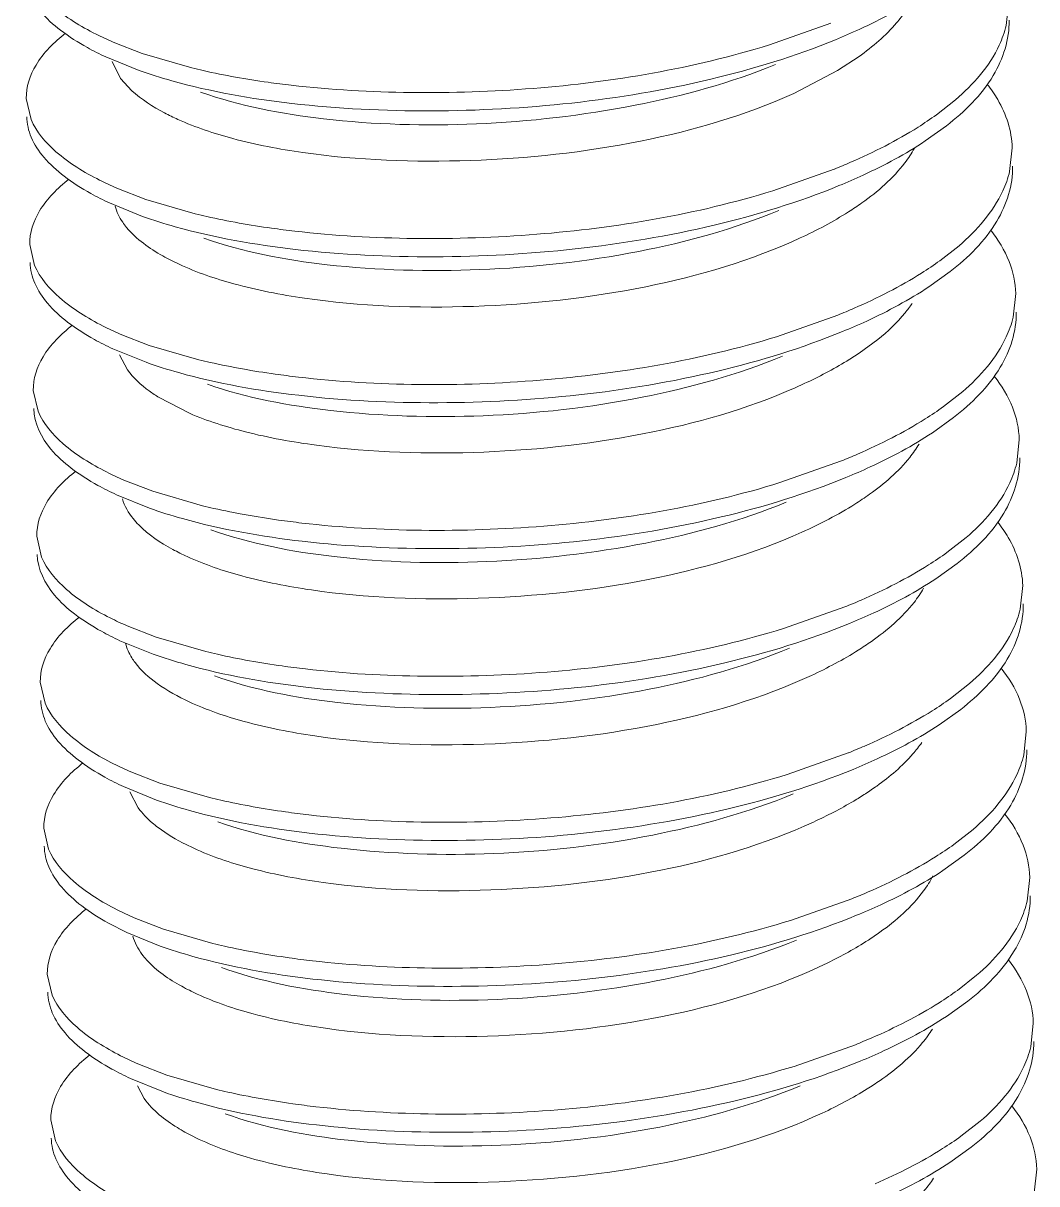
# Model space of a CAD drawing. Header units: millimetres. Extents: x 1991 to 2585, y -545 to -125.
# Drawn here: x 2501.434 to 2504.008, y -272.286 to -269.339 of the extents above; entities that cross this region are included whole.
import ezdxf

# ---------------------------------------------------------------- set-up
doc = ezdxf.new("R2010")
doc.units = ezdxf.units.MM
doc.header["$LTSCALE"] = 0.1
doc.layers.get('0').update_dxf_attribs({"lineweight": 13})

msp = doc.modelspace()

# ---------------------------------------------------------------- linework, layer by layer
at = {"color": 7, "linetype": 'Continuous'}
for p, q in [((2503.9366, -269.285), (2503.9301, -269.3451)), ((2503.4849, -269.3393), (2503.3292, -269.3943)), ((2501.7365, -269.4162), (2501.6627, -269.3876)), ((2501.644, -269.425), (2501.7282, -269.4592)), ((2501.6815, -269.4793), (2501.6598, -269.4368)), ((2501.8624, -269.4528), (2501.7365, -269.4162)), ((2503.5566, -269.4239), (2503.5022, -269.4595)), ((2503.5022, -269.4595), (2503.3908, -269.5175)), ((2501.7103, -269.5108), (2501.6815, -269.4793)), ((2501.454, -269.5837), (2501.4419, -269.5305)), ((2503.8017, -269.5337), (2503.753, -269.5718)), ((2503.7249, -269.6383), (2503.779, -269.5995)), ((2503.9456, -269.6555), (2503.9391, -269.7156)), ((2503.4938, -269.7098), (2503.338, -269.7647)), ((2501.7454, -269.7867), (2501.6716, -269.7581)), ((2501.8712, -269.8233), (2501.7454, -269.7867)), ((2501.6529, -269.7955), (2501.7371, -269.8297)), ((2501.4629, -269.9542), (2501.4508, -269.9009)), ((2503.8106, -269.9041), (2503.7619, -269.9423)), ((2503.7338, -270.0087), (2503.7879, -269.9699)), ((2503.9545, -270.0259), (2503.948, -270.086)), ((2503.5027, -270.0802), (2503.347, -270.1352)), ((2501.7543, -270.1572), (2501.6805, -270.1286)), ((2503.6045, -270.1423), (2503.5566, -270.1772)), ((2501.6618, -270.1659), (2501.746, -270.2001)), ((2501.8801, -270.1937), (2501.7543, -270.1572)), ((2501.6986, -270.2192), (2501.6788, -270.1815)), ((2501.4718, -270.3246), (2501.4597, -270.2714)), ((2501.8563, -270.3295), (2501.7791, -270.2897)), ((2503.8198, -270.2746), (2503.771, -270.3128)), ((2503.7428, -270.3792), (2503.7968, -270.3404)), ((2503.9634, -270.3964), (2503.9569, -270.4565)), ((2503.5117, -270.4507), (2503.3559, -270.5057)), ((2501.7633, -270.5276), (2501.6894, -270.499)), ((2501.8891, -270.5642), (2501.7633, -270.5276)), ((2501.6707, -270.5364), (2501.7549, -270.5706)), ((2501.4807, -270.6951), (2501.4686, -270.6418)), ((2503.8284, -270.6451), (2503.7798, -270.6832)), ((2503.7517, -270.7497), (2503.8057, -270.7108)), ((2503.9723, -270.7668), (2503.9659, -270.827)), ((2503.5206, -270.8212), (2503.3648, -270.8761)), ((2501.7721, -270.8981), (2501.6984, -270.8695)), ((2501.6796, -270.9069), (2501.7638, -270.9411)), ((2501.8979, -270.9346), (2501.7721, -270.8981)), ((2501.4896, -271.0655), (2501.4775, -271.0123)), ((2503.8373, -271.0155), (2503.7887, -271.0536)), ((2503.7605, -271.1201), (2503.8147, -271.0813)), ((2503.9813, -271.1373), (2503.9748, -271.1974)), ((2503.5294, -271.1916), (2503.3737, -271.2466)), ((2501.781, -271.2685), (2501.7073, -271.2399)), ((2501.6885, -271.2773), (2501.7727, -271.3115)), ((2501.7261, -271.3316), (2501.7049, -271.2907)), ((2501.9069, -271.3051), (2501.781, -271.2685)), ((2501.4985, -271.436), (2501.4865, -271.3827)), ((2503.8462, -271.386), (2503.7976, -271.4241)), ((2503.7695, -271.4906), (2503.8236, -271.4518)), ((2503.9901, -271.5078), (2503.9836, -271.5679)), ((2503.5384, -271.5621), (2503.3826, -271.617)), ((2501.79, -271.639), (2501.7162, -271.6104)), ((2501.6506, -271.624), (2501.6975, -271.6478)), ((2501.6975, -271.6478), (2501.7816, -271.682)), ((2501.9158, -271.6755), (2501.79, -271.639)), ((2501.5075, -271.8064), (2501.4954, -271.7532)), ((2503.8551, -271.7564), (2503.8065, -271.7946)), ((2503.7784, -271.861), (2503.8327, -271.8223)), ((2503.9991, -271.8782), (2503.9926, -271.9383)), ((2503.5473, -271.9325), (2503.3915, -271.9875)), ((2501.7989, -272.0095), (2501.7251, -271.9808)), ((2501.7064, -272.0182), (2501.7905, -272.0524)), ((2501.9247, -272.046), (2501.7989, -272.0095)), ((2501.7416, -272.0693), (2501.7245, -272.0368)), ((2501.5163, -272.1769), (2501.5043, -272.1237)), ((2503.8641, -272.1269), (2503.8154, -272.165)), ((2503.7873, -272.2315), (2503.8414, -272.1927)), ((2504.008, -272.2487), (2504.0015, -272.3088))]:
    msp.add_line(p, q, dxfattribs=at)
for centre, radius, start, end in [((2501.9952, -268.623), 0.8338, 243.1942, 246.4942), ((2501.958, -268.7483), 0.746, 241.0676, 245.1063), ((2502.2689, -267.7824), 1.7192, 256.3216, 257.3169), ((2502.873, -268.1686), 1.6616, 291.9419, 293.4915), ((2502.0002, -269.0003), 0.826, 243.2253, 246.5592), ((2501.9651, -269.1214), 0.7429, 241.0928, 245.1502), ((2502.2702, -268.18), 1.691, 256.3513, 257.3644), ((2502.879, -268.5305), 1.6706, 291.9235, 293.4653), ((2502.0024, -269.3857), 0.8096, 243.1701, 246.5728), ((2501.9799, -269.4796), 0.7564, 241.1483, 245.1315), ((2502.2861, -268.5226), 1.7197, 256.3467, 257.3427), ((2502.904, -268.9451), 1.6236, 291.9804, 293.5647), ((2502.018, -269.7432), 0.8242, 243.1628, 246.5019), ((2501.9928, -269.8432), 0.7643, 241.1394, 245.0795), ((2502.2937, -268.9025), 1.7102, 256.3159, 257.3165), ((2502.8996, -269.2797), 1.6619, 291.9402, 293.4895), ((2502.0297, -270.106), 0.8322, 243.2293, 246.5372), ((2501.9971, -270.2236), 0.7534, 241.0842, 245.082), ((2502.2988, -269.2835), 1.6991, 256.3556, 257.3639), ((2502.9068, -269.6443), 1.6679, 291.9203, 293.4647), ((2502.0311, -270.4923), 0.8148, 243.1987, 246.5801), ((2501.9985, -270.6081), 0.7375, 241.0626, 245.1495), ((2503.1597, -270.658), 0.7597, 302.9608, 305.587), ((2502.3135, -269.6311), 1.7226, 256.3465, 257.3407), ((2502.9232, -270.0365), 1.645, 291.962, 293.5264), ((2502.0409, -270.8628), 0.8151, 243.1444, 246.5216), ((2502.3185, -270.0221), 1.7018, 256.3122, 257.3176), ((2502.9236, -270.3845), 1.6689, 291.9456, 293.4882), ((2502.0576, -271.2156), 0.8344, 243.2153, 246.5138), ((2502.0288, -271.3235), 0.7659, 241.1678, 245.1007), ((2502.327, -270.3883), 1.7058, 256.357, 257.3613)]:
    msp.add_arc(centre, radius, start, end, dxfattribs=at)
for points, knots in [([(2501.4341, -269.2061), (2501.4345, -269.224), (2501.4434, -269.262), (2501.478, -269.3137), (2501.5306, -269.3612), (2501.5735, -269.3881), (2501.5971, -269.4012)], [0, 0, 0, 0, 0.202735, 0.429445, 0.694087, 1, 1, 1, 1]), ([(2501.6192, -269.3672), (2501.5799, -269.3473), (2501.5123, -269.3065), (2501.4587, -269.2449), (2501.445, -269.2132)], [0, 0, 0, 0, 0.56087, 1, 1, 1, 1]), ([(2503.4967, -269.3813), (2503.5174, -269.3728), (2503.5929, -269.3399), (2503.666, -269.3009), (2503.716, -269.2678)], [0, 0, 0, 0, 0.271661, 1, 1, 1, 1]), ([(2503.6749, -269.3081), (2503.6678, -269.3187), (2503.6341, -269.3627), (2503.5913, -269.3991), (2503.5566, -269.4239)], [0, 0, 0, 0, 0.230468, 1, 1, 1, 1]), ([(2503.779, -269.5995), (2503.8247, -269.5637), (2503.9033, -269.488), (2503.9388, -269.3802), (2503.9378, -269.3316)], [0, 0, 0, 0, 0.54428, 1, 1, 1, 1]), ([(2503.9301, -269.3451), (2503.9261, -269.3622), (2503.9001, -269.435), (2503.8467, -269.495), (2503.8017, -269.5337)], [0, 0, 0, 0, 0.22802, 1, 1, 1, 1]), ([(2501.4419, -269.5305), (2501.4412, -269.501), (2501.4639, -269.4344), (2501.5126, -269.3877), (2501.5412, -269.365)], [0, 0, 0, 0, 0.446153, 1, 1, 1, 1]), ([(2503.3292, -269.3943), (2503.1348, -269.4542), (2502.8291, -269.5064), (2502.4209, -269.5197), (2502.2158, -269.5084), (2502.115, -269.4968)], [0, 0, 0, 0, 0.498038, 0.751516, 1, 1, 1, 1]), ([(2502.1162, -269.5431), (2502.2333, -269.5566), (2502.471, -269.5678), (2502.8277, -269.5486), (2503.1731, -269.4908), (2503.3943, -269.4234), (2503.4967, -269.3813)], [0, 0, 0, 0, 0.252314, 0.507804, 0.763017, 1, 1, 1, 1]), ([(2501.7282, -269.4592), (2501.7556, -269.469), (2501.8822, -269.5085), (2502.0135, -269.5312), (2502.1162, -269.5431)], [0, 0, 0, 0, 0.220062, 1, 1, 1, 1]), ([(2503.3445, -269.4443), (2503.23, -269.4912), (2502.9782, -269.5596), (2502.5911, -269.6038), (2502.2189, -269.5942), (2501.9848, -269.5496), (2501.8842, -269.5141)], [0, 0, 0, 0, 0.249838, 0.523229, 0.784684, 1, 1, 1, 1]), ([(2502.115, -269.4968), (2502.0953, -269.4945), (2502.0204, -269.485), (2501.9458, -269.4718), (2501.8914, -269.4596)], [0, 0, 0, 0, 0.262083, 1, 1, 1, 1]), ([(2503.8823, -269.4946), (2503.892, -269.5069), (2503.9252, -269.5546), (2503.9446, -269.613), (2503.9456, -269.6555)], [0, 0, 0, 0, 0.269734, 1, 1, 1, 1]), ([(2501.8271, -269.5836), (2501.8155, -269.5783), (2501.7742, -269.5582), (2501.7348, -269.5332), (2501.7103, -269.5108)], [0, 0, 0, 0, 0.277164, 1, 1, 1, 1]), ([(2503.3908, -269.5175), (2503.267, -269.5737), (2502.9945, -269.6529), (2502.5733, -269.6977), (2502.2242, -269.6855), (2501.9767, -269.6386), (2501.872, -269.6038), (2501.8271, -269.5836)], [0, 0, 0, 0, 0.255246, 0.52752, 0.793843, 0.90753, 1, 1, 1, 1]), ([(2501.443, -269.5766), (2501.4434, -269.5945), (2501.4524, -269.6325), (2501.487, -269.6842), (2501.5396, -269.7317), (2501.5824, -269.7586), (2501.606, -269.7717)], [0, 0, 0, 0, 0.202776, 0.429558, 0.694448, 1, 1, 1, 1]), ([(2501.6281, -269.7377), (2501.5888, -269.7178), (2501.5212, -269.677), (2501.4677, -269.6153), (2501.454, -269.5837)], [0, 0, 0, 0, 0.560816, 1, 1, 1, 1]), ([(2503.753, -269.5718), (2503.7378, -269.5828), (2503.6688, -269.6291), (2503.5943, -269.6668), (2503.5353, -269.6924)], [0, 0, 0, 0, 0.225346, 1, 1, 1, 1]), ([(2503.5056, -269.7517), (2503.5263, -269.7432), (2503.6019, -269.7104), (2503.6749, -269.6714), (2503.7249, -269.6383)], [0, 0, 0, 0, 0.271632, 1, 1, 1, 1]), ([(2503.6971, -269.6568), (2503.69, -269.6697), (2503.6543, -269.7236), (2503.6044, -269.7667), (2503.5639, -269.7955)], [0, 0, 0, 0, 0.227704, 1, 1, 1, 1]), ([(2503.7879, -269.9699), (2503.8336, -269.9341), (2503.9122, -269.8584), (2503.9478, -269.7506), (2503.9467, -269.702)], [0, 0, 0, 0, 0.544271, 1, 1, 1, 1]), ([(2503.9391, -269.7156), (2503.935, -269.7326), (2503.9089, -269.8055), (2503.8556, -269.8655), (2503.8106, -269.9041)], [0, 0, 0, 0, 0.228178, 1, 1, 1, 1]), ([(2501.4508, -269.9009), (2501.4501, -269.8714), (2501.4729, -269.8049), (2501.5215, -269.7582), (2501.5501, -269.7354)], [0, 0, 0, 0, 0.446048, 1, 1, 1, 1]), ([(2502.1251, -269.9135), (2502.2422, -269.9271), (2502.48, -269.9382), (2502.8367, -269.919), (2503.1821, -269.8612), (2503.4032, -269.7938), (2503.5056, -269.7517)], [0, 0, 0, 0, 0.252344, 0.50787, 0.763045, 1, 1, 1, 1]), ([(2503.338, -269.7647), (2503.1437, -269.8246), (2502.8379, -269.8765), (2502.4298, -269.8904), (2502.2247, -269.8789), (2502.1239, -269.8672)], [0, 0, 0, 0, 0.498087, 0.751694, 1, 1, 1, 1]), ([(2501.6968, -269.858), (2501.6933, -269.8537), (2501.6808, -269.8372), (2501.6714, -269.8181), (2501.6677, -269.8034)], [0, 0, 0, 0, 0.269067, 1, 1, 1, 1]), ([(2503.3533, -269.8145), (2503.2389, -269.8617), (2502.9873, -269.9313), (2502.5999, -269.9734), (2502.228, -269.9643), (2501.9935, -269.9209), (2501.8931, -269.885)], [0, 0, 0, 0, 0.249945, 0.52331, 0.784664, 1, 1, 1, 1]), ([(2503.5639, -269.7955), (2503.5527, -269.8035), (2503.5027, -269.8369), (2503.4494, -269.865), (2503.4073, -269.8844)], [0, 0, 0, 0, 0.228913, 1, 1, 1, 1]), ([(2501.7371, -269.8297), (2501.7645, -269.8394), (2501.8911, -269.879), (2502.0224, -269.9017), (2502.1251, -269.9135)], [0, 0, 0, 0, 0.219948, 1, 1, 1, 1]), ([(2502.1239, -269.8672), (2502.1043, -269.865), (2502.0293, -269.8554), (2501.9547, -269.8423), (2501.9003, -269.8301)], [0, 0, 0, 0, 0.261945, 1, 1, 1, 1]), ([(2501.83, -269.9513), (2501.8159, -269.9447), (2501.7677, -269.9201), (2501.7216, -269.888), (2501.6968, -269.858)], [0, 0, 0, 0, 0.28507, 1, 1, 1, 1]), ([(2503.891, -269.8651), (2503.9099, -269.889), (2503.9412, -269.9395), (2503.9539, -269.998), (2503.9545, -270.0259)], [0, 0, 0, 0, 0.521922, 1, 1, 1, 1]), ([(2503.4073, -269.8844), (2503.2829, -269.9419), (2503.0076, -270.0228), (2502.5818, -270.0683), (2502.229, -270.0558), (2501.9797, -270.0076), (2501.8747, -269.972), (2501.83, -269.9513)], [0, 0, 0, 0, 0.255095, 0.528192, 0.794953, 0.908255, 1, 1, 1, 1]), ([(2501.4519, -269.947), (2501.4523, -269.9649), (2501.4613, -270.0029), (2501.4959, -270.0547), (2501.5485, -270.1021), (2501.5913, -270.1291), (2501.6149, -270.1422)], [0, 0, 0, 0, 0.202811, 0.42961, 0.694474, 1, 1, 1, 1]), ([(2501.637, -270.1081), (2501.5977, -270.0882), (2501.5302, -270.0473), (2501.4765, -269.9858), (2501.4629, -269.9542)], [0, 0, 0, 0, 0.560644, 1, 1, 1, 1]), ([(2503.7619, -269.9423), (2503.7467, -269.9532), (2503.6777, -269.9995), (2503.6032, -270.0373), (2503.5442, -270.0629)], [0, 0, 0, 0, 0.225389, 1, 1, 1, 1]), ([(2503.5145, -270.1222), (2503.5352, -270.1137), (2503.6108, -270.0809), (2503.6838, -270.0418), (2503.7338, -270.0087)], [0, 0, 0, 0, 0.271783, 1, 1, 1, 1]), ([(2503.6912, -270.0511), (2503.6856, -270.0593), (2503.6604, -270.093), (2503.6296, -270.1222), (2503.6045, -270.1423)], [0, 0, 0, 0, 0.23479, 1, 1, 1, 1]), ([(2503.7968, -270.3404), (2503.8425, -270.3045), (2503.9211, -270.2289), (2503.9567, -270.1211), (2503.9556, -270.0725)], [0, 0, 0, 0, 0.544123, 1, 1, 1, 1]), ([(2503.948, -270.086), (2503.9438, -270.1031), (2503.9175, -270.1757), (2503.8647, -270.236), (2503.8198, -270.2746)], [0, 0, 0, 0, 0.228713, 1, 1, 1, 1]), ([(2501.4597, -270.2714), (2501.459, -270.2419), (2501.4819, -270.1754), (2501.5304, -270.1287), (2501.559, -270.1059)], [0, 0, 0, 0, 0.446283, 1, 1, 1, 1]), ([(2503.347, -270.1352), (2503.1527, -270.1951), (2502.7469, -270.2633), (2502.3363, -270.2611), (2502.1329, -270.2377)], [0, 0, 0, 0, 0.498136, 1, 1, 1, 1]), ([(2502.134, -270.284), (2502.2512, -270.2976), (2502.489, -270.3087), (2502.8457, -270.2895), (2503.1911, -270.2316), (2503.4121, -270.1643), (2503.5145, -270.1222)], [0, 0, 0, 0, 0.252393, 0.508006, 0.763089, 1, 1, 1, 1]), ([(2501.746, -270.2001), (2501.7734, -270.2099), (2501.9, -270.2494), (2502.0313, -270.2722), (2502.134, -270.284)], [0, 0, 0, 0, 0.219993, 1, 1, 1, 1]), ([(2503.3623, -270.1847), (2503.2477, -270.2316), (2502.9962, -270.3014), (2502.6088, -270.3448), (2502.2369, -270.334), (2502.0025, -270.291), (2501.902, -270.2556)], [0, 0, 0, 0, 0.250097, 0.523402, 0.784666, 1, 1, 1, 1]), ([(2502.1329, -270.2377), (2502.1132, -270.2354), (2502.0382, -270.2259), (2501.9636, -270.2127), (2501.9092, -270.2005)], [0, 0, 0, 0, 0.26223, 1, 1, 1, 1]), ([(2503.5566, -270.1772), (2503.5464, -270.184), (2503.5016, -270.2124), (2503.4545, -270.2371), (2503.4176, -270.2542)], [0, 0, 0, 0, 0.232002, 1, 1, 1, 1]), ([(2501.7791, -270.2897), (2501.7707, -270.2844), (2501.741, -270.2646), (2501.7138, -270.2401), (2501.6986, -270.2192)], [0, 0, 0, 0, 0.27829, 1, 1, 1, 1]), ([(2503.9001, -270.2355), (2503.9189, -270.2595), (2503.95, -270.31), (2503.9627, -270.3685), (2503.9634, -270.3964)], [0, 0, 0, 0, 0.521522, 1, 1, 1, 1]), ([(2503.4176, -270.2542), (2503.2956, -270.311), (2503.0254, -270.391), (2502.6066, -270.438), (2502.2578, -270.4278), (2502.0086, -270.3829), (2501.9022, -270.3493), (2501.8563, -270.3295)], [0, 0, 0, 0, 0.253173, 0.52441, 0.791013, 0.905923, 1, 1, 1, 1]), ([(2501.4608, -270.3175), (2501.4617, -270.3549), (2501.4919, -270.4143), (2501.5574, -270.4723), (2501.6002, -270.4995), (2501.6239, -270.5126)], [0, 0, 0, 0, 0.425884, 0.692184, 1, 1, 1, 1]), ([(2503.771, -270.3128), (2503.7558, -270.3237), (2503.6866, -270.3698), (2503.6121, -270.4076), (2503.5531, -270.4333)], [0, 0, 0, 0, 0.225256, 1, 1, 1, 1]), ([(2501.6459, -270.4786), (2501.6066, -270.4587), (2501.539, -270.4179), (2501.4855, -270.3563), (2501.4718, -270.3246)], [0, 0, 0, 0, 0.561052, 1, 1, 1, 1]), ([(2503.5234, -270.4926), (2503.5442, -270.4841), (2503.6197, -270.4513), (2503.6927, -270.4123), (2503.7428, -270.3792)], [0, 0, 0, 0, 0.271961, 1, 1, 1, 1]), ([(2503.709, -270.408), (2503.7019, -270.4197), (2503.6671, -270.4687), (2503.6209, -270.5084), (2503.5834, -270.5352)], [0, 0, 0, 0, 0.228863, 1, 1, 1, 1]), ([(2503.8057, -270.7108), (2503.8515, -270.675), (2503.9299, -270.5994), (2503.9657, -270.4916), (2503.9646, -270.4429)], [0, 0, 0, 0, 0.544127, 1, 1, 1, 1]), ([(2503.9569, -270.4565), (2503.9528, -270.4735), (2503.9268, -270.5464), (2503.8734, -270.6064), (2503.8284, -270.6451)], [0, 0, 0, 0, 0.228009, 1, 1, 1, 1]), ([(2501.4686, -270.6418), (2501.468, -270.6123), (2501.4907, -270.5458), (2501.5393, -270.4991), (2501.5679, -270.4763)], [0, 0, 0, 0, 0.446171, 1, 1, 1, 1]), ([(2502.1429, -270.6545), (2502.2601, -270.668), (2502.4979, -270.6792), (2502.8546, -270.6599), (2503.2, -270.6021), (2503.421, -270.5347), (2503.5234, -270.4926)], [0, 0, 0, 0, 0.252393, 0.508009, 0.763104, 1, 1, 1, 1]), ([(2503.3559, -270.5057), (2503.1616, -270.5655), (2502.8559, -270.6174), (2502.4477, -270.6313), (2502.2425, -270.6198), (2502.1418, -270.6082)], [0, 0, 0, 0, 0.497871, 0.751595, 1, 1, 1, 1]), ([(2501.7275, -270.6131), (2501.7225, -270.608), (2501.705, -270.5886), (2501.6913, -270.5651), (2501.6862, -270.5469)], [0, 0, 0, 0, 0.274926, 1, 1, 1, 1]), ([(2503.3712, -270.5556), (2503.2568, -270.6026), (2503.005, -270.671), (2502.6179, -270.7151), (2502.2456, -270.7056), (2502.0115, -270.661), (2501.911, -270.6255)], [0, 0, 0, 0, 0.249825, 0.52322, 0.784682, 1, 1, 1, 1]), ([(2503.5834, -270.5352), (2503.5712, -270.5439), (2503.5166, -270.5804), (2503.458, -270.6107), (2503.4117, -270.6315)], [0, 0, 0, 0, 0.227164, 1, 1, 1, 1]), ([(2501.7549, -270.5706), (2501.7824, -270.5804), (2501.9089, -270.6199), (2502.0403, -270.6426), (2502.1429, -270.6545)], [0, 0, 0, 0, 0.220165, 1, 1, 1, 1]), ([(2502.1418, -270.6082), (2502.1221, -270.6059), (2502.0471, -270.5963), (2501.9726, -270.5832), (2501.9182, -270.571)], [0, 0, 0, 0, 0.262074, 1, 1, 1, 1]), ([(2501.8509, -270.6936), (2501.8384, -270.6878), (2501.7944, -270.666), (2501.7524, -270.6383), (2501.7275, -270.6131)], [0, 0, 0, 0, 0.280485, 1, 1, 1, 1]), ([(2503.909, -270.606), (2503.9187, -270.6183), (2503.952, -270.666), (2503.9713, -270.7244), (2503.9723, -270.7668)], [0, 0, 0, 0, 0.269697, 1, 1, 1, 1]), ([(2503.4117, -270.6315), (2503.2874, -270.6872), (2503.0146, -270.7655), (2502.5936, -270.8092), (2502.2455, -270.7963), (2501.9992, -270.7489), (2501.8954, -270.7139), (2501.8509, -270.6936)], [0, 0, 0, 0, 0.256206, 0.528713, 0.794801, 0.908062, 1, 1, 1, 1]), ([(2501.4697, -270.6879), (2501.4706, -270.7253), (2501.5008, -270.7848), (2501.5663, -270.8428), (2501.6091, -270.87), (2501.6328, -270.8831)], [0, 0, 0, 0, 0.425823, 0.692062, 1, 1, 1, 1]), ([(2501.6549, -270.8491), (2501.6155, -270.8292), (2501.5479, -270.7884), (2501.4944, -270.7267), (2501.4807, -270.6951)], [0, 0, 0, 0, 0.560869, 1, 1, 1, 1]), ([(2503.7798, -270.6832), (2503.7646, -270.6941), (2503.6956, -270.7404), (2503.621, -270.7781), (2503.562, -270.8038)], [0, 0, 0, 0, 0.225161, 1, 1, 1, 1]), ([(2503.5324, -270.8631), (2503.5531, -270.8546), (2503.6286, -270.8218), (2503.7017, -270.7828), (2503.7517, -270.7497)], [0, 0, 0, 0, 0.271973, 1, 1, 1, 1]), ([(2503.7207, -270.7738), (2503.7134, -270.7863), (2503.6773, -270.8386), (2503.628, -270.8805), (2503.588, -270.9087)], [0, 0, 0, 0, 0.227916, 1, 1, 1, 1]), ([(2503.8147, -271.0813), (2503.8604, -271.0455), (2503.9388, -270.9698), (2503.9746, -270.862), (2503.9735, -270.8134)], [0, 0, 0, 0, 0.544233, 1, 1, 1, 1]), ([(2501.4775, -271.0123), (2501.4768, -270.9828), (2501.4997, -270.9163), (2501.5482, -270.8696), (2501.5769, -270.8468)], [0, 0, 0, 0, 0.446202, 1, 1, 1, 1]), ([(2503.9659, -270.827), (2503.9617, -270.844), (2503.9357, -270.9168), (2503.8823, -270.9769), (2503.8373, -271.0155)], [0, 0, 0, 0, 0.228154, 1, 1, 1, 1]), ([(2503.3648, -270.8761), (2503.1704, -270.9359), (2502.8647, -270.9879), (2502.4565, -271.0018), (2502.2514, -270.9903), (2502.1507, -270.9786)], [0, 0, 0, 0, 0.498099, 0.751675, 1, 1, 1, 1]), ([(2502.1518, -271.0249), (2502.269, -271.0384), (2502.5067, -271.0496), (2502.8635, -271.0304), (2503.2089, -270.9726), (2503.4299, -270.9052), (2503.5324, -270.8631)], [0, 0, 0, 0, 0.25236, 0.507867, 0.763071, 1, 1, 1, 1]), ([(2501.7182, -270.9625), (2501.7152, -270.9586), (2501.7048, -270.9434), (2501.6971, -270.9261), (2501.694, -270.913)], [0, 0, 0, 0, 0.26645, 1, 1, 1, 1]), ([(2503.588, -270.9087), (2503.577, -270.9164), (2503.5283, -270.9487), (2503.4764, -270.9762), (2503.4356, -270.9951)], [0, 0, 0, 0, 0.229827, 1, 1, 1, 1]), ([(2501.7638, -270.9411), (2501.7913, -270.9508), (2501.9179, -270.9903), (2502.0492, -271.0131), (2502.1518, -271.0249)], [0, 0, 0, 0, 0.220211, 1, 1, 1, 1]), ([(2503.38, -270.9258), (2503.2656, -270.973), (2503.014, -271.0428), (2502.6266, -271.0848), (2502.2547, -271.0756), (2502.0203, -271.0323), (2501.9199, -270.9964)], [0, 0, 0, 0, 0.249969, 0.523326, 0.784664, 1, 1, 1, 1]), ([(2502.1507, -270.9786), (2502.131, -270.9763), (2502.056, -270.9668), (2501.9815, -270.9536), (2501.9271, -270.9414)], [0, 0, 0, 0, 0.261949, 1, 1, 1, 1]), ([(2501.8558, -271.0622), (2501.8274, -271.049), (2501.7773, -271.0213), (2501.7336, -270.9831), (2501.7182, -270.9625)], [0, 0, 0, 0, 0.549611, 1, 1, 1, 1]), ([(2503.4356, -270.9951), (2503.311, -271.0529), (2503.0352, -271.134), (2502.6087, -271.1797), (2502.2552, -271.1672), (2502.0055, -271.1187), (2501.9005, -271.083), (2501.8558, -271.0622)], [0, 0, 0, 0, 0.255056, 0.528203, 0.795095, 0.908348, 1, 1, 1, 1]), ([(2503.9177, -270.9765), (2503.9366, -271.0004), (2503.9679, -271.0508), (2503.9806, -271.1094), (2503.9813, -271.1373)], [0, 0, 0, 0, 0.521958, 1, 1, 1, 1]), ([(2501.4786, -271.0584), (2501.4791, -271.0763), (2501.488, -271.1143), (2501.5226, -271.1661), (2501.5754, -271.2134), (2501.6181, -271.2405), (2501.6416, -271.2535)], [0, 0, 0, 0, 0.202873, 0.429745, 0.694822, 1, 1, 1, 1]), ([(2503.7887, -271.0536), (2503.7735, -271.0646), (2503.7045, -271.1109), (2503.6299, -271.1486), (2503.5709, -271.1743)], [0, 0, 0, 0, 0.225467, 1, 1, 1, 1]), ([(2501.6637, -271.2195), (2501.6245, -271.1996), (2501.557, -271.1587), (2501.5033, -271.0972), (2501.4896, -271.0655)], [0, 0, 0, 0, 0.560364, 1, 1, 1, 1]), ([(2503.5413, -271.2336), (2503.562, -271.2251), (2503.6375, -271.1923), (2503.7105, -271.1531), (2503.7605, -271.1201)], [0, 0, 0, 0, 0.271856, 1, 1, 1, 1]), ([(2503.7158, -271.1656), (2503.7088, -271.1756), (2503.676, -271.2174), (2503.6349, -271.252), (2503.6017, -271.2758)], [0, 0, 0, 0, 0.23017, 1, 1, 1, 1]), ([(2503.8236, -271.4518), (2503.8693, -271.416), (2503.9477, -271.3402), (2503.9835, -271.2325), (2503.9824, -271.1839)], [0, 0, 0, 0, 0.544249, 1, 1, 1, 1]), ([(2503.9748, -271.1974), (2503.9706, -271.2145), (2503.9443, -271.2873), (2503.8912, -271.3474), (2503.8462, -271.386)], [0, 0, 0, 0, 0.228723, 1, 1, 1, 1]), ([(2501.4865, -271.3827), (2501.4858, -271.3533), (2501.5085, -271.2867), (2501.5572, -271.2401), (2501.5858, -271.2173)], [0, 0, 0, 0, 0.446072, 1, 1, 1, 1]), ([(2502.1607, -271.3954), (2502.2779, -271.4089), (2502.5157, -271.42), (2502.8724, -271.4009), (2503.2177, -271.343), (2503.4388, -271.2757), (2503.5413, -271.2336)], [0, 0, 0, 0, 0.252463, 0.507825, 0.763022, 1, 1, 1, 1]), ([(2503.3737, -271.2466), (2503.1794, -271.3065), (2502.8737, -271.3583), (2502.4655, -271.3722), (2502.2604, -271.3607), (2502.1596, -271.3491)], [0, 0, 0, 0, 0.497939, 0.751582, 1, 1, 1, 1]), ([(2503.3891, -271.2961), (2503.2745, -271.343), (2503.023, -271.4127), (2502.6356, -271.4563), (2502.2636, -271.4454), (2502.0293, -271.4023), (2501.9287, -271.3669)], [0, 0, 0, 0, 0.250085, 0.523393, 0.784667, 1, 1, 1, 1]), ([(2503.573, -271.2954), (2503.5631, -271.3018), (2503.5204, -271.3282), (2503.4757, -271.3512), (2503.4407, -271.3673)], [0, 0, 0, 0, 0.233291, 1, 1, 1, 1]), ([(2501.7727, -271.3115), (2501.8002, -271.3213), (2501.9268, -271.3607), (2502.0581, -271.3835), (2502.1607, -271.3954)], [0, 0, 0, 0, 0.220105, 1, 1, 1, 1]), ([(2502.1596, -271.3491), (2502.1399, -271.3468), (2502.0649, -271.3373), (2501.9904, -271.3241), (2501.936, -271.3119)], [0, 0, 0, 0, 0.262207, 1, 1, 1, 1]), ([(2501.7766, -271.3811), (2501.7716, -271.3773), (2501.7531, -271.3626), (2501.7363, -271.3455), (2501.7261, -271.3316)], [0, 0, 0, 0, 0.270006, 1, 1, 1, 1]), ([(2503.9268, -271.3469), (2503.9457, -271.3708), (2503.9768, -271.4213), (2503.9895, -271.4798), (2503.9901, -271.5078)], [0, 0, 0, 0, 0.521508, 1, 1, 1, 1]), ([(2501.8761, -271.4378), (2501.8667, -271.4336), (2501.8322, -271.4173), (2501.7989, -271.3979), (2501.7766, -271.3811)], [0, 0, 0, 0, 0.270436, 1, 1, 1, 1]), ([(2503.4407, -271.3673), (2503.3176, -271.424), (2503.0458, -271.5038), (2502.625, -271.5497), (2502.2756, -271.5385), (2502.0271, -271.4922), (2501.9215, -271.458), (2501.8761, -271.4378)], [0, 0, 0, 0, 0.25431, 0.526185, 0.792695, 0.906897, 1, 1, 1, 1]), ([(2501.4876, -271.4289), (2501.488, -271.4468), (2501.4969, -271.4848), (2501.5316, -271.5365), (2501.5843, -271.5839), (2501.627, -271.611), (2501.6506, -271.624)], [0, 0, 0, 0, 0.202922, 0.429996, 0.695, 1, 1, 1, 1]), ([(2501.6727, -271.59), (2501.6334, -271.57), (2501.5657, -271.5293), (2501.5122, -271.4676), (2501.4985, -271.436)], [0, 0, 0, 0, 0.561131, 1, 1, 1, 1]), ([(2503.7976, -271.4241), (2503.7824, -271.4351), (2503.7134, -271.4813), (2503.6388, -271.519), (2503.5798, -271.5447)], [0, 0, 0, 0, 0.225079, 1, 1, 1, 1]), ([(2503.5502, -271.604), (2503.5709, -271.5955), (2503.6464, -271.5627), (2503.7194, -271.5236), (2503.7695, -271.4906)], [0, 0, 0, 0, 0.271872, 1, 1, 1, 1]), ([(2503.7443, -271.5042), (2503.7374, -271.5174), (2503.7019, -271.5731), (2503.6511, -271.6174), (2503.6097, -271.6469)], [0, 0, 0, 0, 0.226991, 1, 1, 1, 1]), ([(2503.8327, -271.8223), (2503.8784, -271.7866), (2503.9563, -271.7105), (2503.9925, -271.603), (2503.9913, -271.5543)], [0, 0, 0, 0, 0.54371, 1, 1, 1, 1]), ([(2501.4954, -271.7532), (2501.4947, -271.7237), (2501.5174, -271.6572), (2501.5661, -271.6105), (2501.5947, -271.5877)], [0, 0, 0, 0, 0.446112, 1, 1, 1, 1]), ([(2503.9836, -271.5679), (2503.9795, -271.5849), (2503.9536, -271.6578), (2503.9001, -271.7178), (2503.8551, -271.7564)], [0, 0, 0, 0, 0.228028, 1, 1, 1, 1]), ([(2503.3826, -271.617), (2503.1884, -271.6769), (2502.8826, -271.7287), (2502.4745, -271.7427), (2502.2693, -271.7312), (2502.1685, -271.7195)], [0, 0, 0, 0, 0.497816, 0.751632, 1, 1, 1, 1]), ([(2502.1696, -271.7658), (2502.2869, -271.7794), (2502.5247, -271.7904), (2502.8814, -271.7713), (2503.2267, -271.7135), (2503.4478, -271.6462), (2503.5502, -271.604)], [0, 0, 0, 0, 0.252508, 0.50792, 0.762987, 1, 1, 1, 1]), ([(2503.6097, -271.6469), (2503.6001, -271.6538), (2503.5576, -271.6825), (2503.5126, -271.7074), (2503.4772, -271.7247)], [0, 0, 0, 0, 0.230789, 1, 1, 1, 1]), ([(2501.7476, -271.7175), (2501.7434, -271.7128), (2501.7284, -271.6948), (2501.717, -271.6735), (2501.7126, -271.657)], [0, 0, 0, 0, 0.271903, 1, 1, 1, 1]), ([(2503.3979, -271.667), (2503.2835, -271.714), (2503.0317, -271.7824), (2502.6446, -271.8264), (2502.2724, -271.817), (2502.0382, -271.7724), (2501.9377, -271.7369)], [0, 0, 0, 0, 0.249816, 0.523215, 0.784681, 1, 1, 1, 1]), ([(2501.7816, -271.682), (2501.8091, -271.6917), (2501.9357, -271.7312), (2502.067, -271.754), (2502.1696, -271.7658)], [0, 0, 0, 0, 0.219995, 1, 1, 1, 1]), ([(2502.1685, -271.7195), (2502.1488, -271.7173), (2502.0739, -271.7077), (2501.9993, -271.6946), (2501.9449, -271.6824)], [0, 0, 0, 0, 0.262074, 1, 1, 1, 1]), ([(2501.8758, -271.8041), (2501.8625, -271.7979), (2501.8164, -271.7748), (2501.7725, -271.745), (2501.7476, -271.7175)], [0, 0, 0, 0, 0.283192, 1, 1, 1, 1]), ([(2503.4772, -271.7247), (2503.3535, -271.7852), (2503.0759, -271.8707), (2502.6444, -271.9204), (2502.2842, -271.9093), (2502.029, -271.8613), (2501.9215, -271.8252), (2501.8758, -271.8041)], [0, 0, 0, 0, 0.25203, 0.525435, 0.793503, 0.907768, 1, 1, 1, 1]), ([(2503.9358, -271.7174), (2503.9546, -271.7413), (2503.9856, -271.7919), (2503.9984, -271.8503), (2503.9991, -271.8782)], [0, 0, 0, 0, 0.521404, 1, 1, 1, 1]), ([(2503.8065, -271.7946), (2503.7914, -271.8055), (2503.7223, -271.8518), (2503.6478, -271.8895), (2503.5887, -271.9152)], [0, 0, 0, 0, 0.224847, 1, 1, 1, 1]), ([(2501.4965, -271.7993), (2501.4969, -271.8172), (2501.5058, -271.8553), (2501.5405, -271.9069), (2501.5931, -271.9544), (2501.6359, -271.9814), (2501.6595, -271.9945)], [0, 0, 0, 0, 0.202868, 0.429837, 0.694491, 1, 1, 1, 1]), ([(2501.6816, -271.9604), (2501.6423, -271.9405), (2501.5746, -271.8998), (2501.5212, -271.8381), (2501.5075, -271.8064)], [0, 0, 0, 0, 0.561025, 1, 1, 1, 1]), ([(2503.5591, -271.9745), (2503.5798, -271.966), (2503.6553, -271.933), (2503.7283, -271.894), (2503.7784, -271.861)], [0, 0, 0, 0, 0.271735, 1, 1, 1, 1]), ([(2503.7429, -271.8927), (2503.7353, -271.9048), (2503.6984, -271.9554), (2503.6495, -271.996), (2503.6099, -272.0234)], [0, 0, 0, 0, 0.227967, 1, 1, 1, 1]), ([(2503.8414, -272.1927), (2503.887, -272.1569), (2503.9654, -272.0812), (2504.0013, -271.9734), (2504.0002, -271.9248)], [0, 0, 0, 0, 0.543629, 1, 1, 1, 1]), ([(2503.9926, -271.9383), (2503.9884, -271.9554), (2503.9624, -272.0282), (2503.9091, -272.0882), (2503.8641, -272.1269)], [0, 0, 0, 0, 0.228129, 1, 1, 1, 1]), ([(2501.5043, -272.1237), (2501.5035, -272.0942), (2501.5265, -272.0277), (2501.575, -271.9809), (2501.6036, -271.9582)], [0, 0, 0, 0, 0.446384, 1, 1, 1, 1]), ([(2503.3915, -271.9875), (2503.1972, -272.0473), (2502.8914, -272.0992), (2502.4833, -272.1132), (2502.2782, -272.1016), (2502.1774, -272.09)], [0, 0, 0, 0, 0.498054, 0.751656, 1, 1, 1, 1]), ([(2502.1785, -272.1363), (2502.2958, -272.1499), (2502.5335, -272.1607), (2502.8903, -272.142), (2503.2356, -272.0839), (2503.4567, -272.0167), (2503.5591, -271.9745)], [0, 0, 0, 0, 0.252482, 0.507927, 0.762981, 1, 1, 1, 1]), ([(2503.6099, -272.0234), (2503.5992, -272.0308), (2503.5522, -272.0615), (2503.5025, -272.0879), (2503.4633, -272.1061)], [0, 0, 0, 0, 0.230683, 1, 1, 1, 1]), ([(2501.7905, -272.0524), (2501.818, -272.0622), (2501.9446, -272.1016), (2502.0759, -272.1245), (2502.1785, -272.1363)], [0, 0, 0, 0, 0.219983, 1, 1, 1, 1]), ([(2503.4068, -272.0372), (2503.2923, -272.0843), (2503.0408, -272.1542), (2502.6534, -272.1962), (2502.2815, -272.1869), (2502.047, -272.1437), (2501.9466, -272.1078)], [0, 0, 0, 0, 0.249993, 0.523342, 0.784664, 1, 1, 1, 1]), ([(2502.1774, -272.09), (2502.1578, -272.0877), (2502.0828, -272.0782), (2502.0082, -272.065), (2501.9538, -272.0528)], [0, 0, 0, 0, 0.261978, 1, 1, 1, 1]), ([(2501.8647, -272.1649), (2501.8514, -272.1582), (2501.8059, -272.1329), (2501.763, -272.0998), (2501.7416, -272.0693)], [0, 0, 0, 0, 0.286661, 1, 1, 1, 1]), ([(2503.9446, -272.0878), (2503.9634, -272.1118), (2503.9946, -272.1622), (2504.0073, -272.2207), (2504.008, -272.2487)], [0, 0, 0, 0, 0.521766, 1, 1, 1, 1]), ([(2503.4633, -272.1061), (2503.3362, -272.1651), (2503.0545, -272.2473), (2502.62, -272.2919), (2502.2616, -272.2769), (2502.0115, -272.2247), (2501.9081, -272.1868), (2501.8647, -272.1649)], [0, 0, 0, 0, 0.257088, 0.532229, 0.799341, 0.910895, 1, 1, 1, 1]), ([(2501.5054, -272.1698), (2501.5058, -272.1877), (2501.5147, -272.2257), (2501.5494, -272.2773), (2501.6019, -272.3249), (2501.6448, -272.3518), (2501.6684, -272.3649)], [0, 0, 0, 0, 0.202785, 0.42957, 0.69404, 1, 1, 1, 1]), ([(2501.6905, -272.3309), (2501.6512, -272.311), (2501.5838, -272.2701), (2501.53, -272.2086), (2501.5163, -272.1769)], [0, 0, 0, 0, 0.560205, 1, 1, 1, 1]), ([(2503.8154, -272.165), (2503.8002, -272.176), (2503.7311, -272.2222), (2503.6567, -272.26), (2503.5977, -272.2856)], [0, 0, 0, 0, 0.225443, 1, 1, 1, 1]), ([(2503.568, -272.3449), (2503.5887, -272.3364), (2503.6643, -272.3036), (2503.7373, -272.2646), (2503.7873, -272.2315)], [0, 0, 0, 0, 0.271776, 1, 1, 1, 1]), ([(2503.7461, -272.2718), (2503.739, -272.2824), (2503.7055, -272.3265), (2503.6626, -272.3628), (2503.6279, -272.3876)], [0, 0, 0, 0, 0.22981, 1, 1, 1, 1])]:
    msp.add_open_spline(points, degree=3, knots=knots, dxfattribs=at)

doc.saveas('drawing.dxf')
